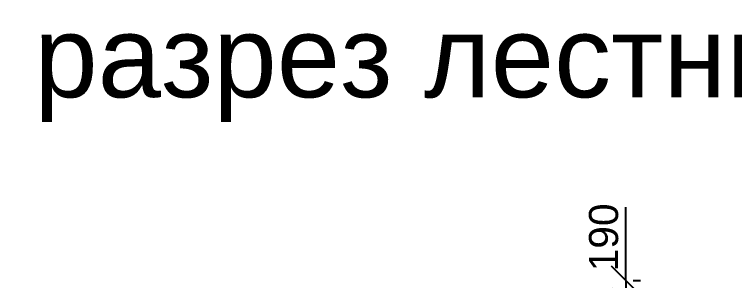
# Model space of a CAD drawing. Header units: millimetres. Extents: x -229914 to 856942, y -268655 to 87212.
# Drawn here: x 170394 to 176571, y 63833 to 66114 of the extents above; entities that cross this region are included whole.
import ezdxf

# ---------------------------------------------------------------- set-up
doc = ezdxf.new("R2010")
doc.units = ezdxf.units.MM
doc.styles.get("Standard").update_dxf_attribs({"font": 'arial.ttf'})
doc.styles.add('Аннотативный', font='arial.ttf')
doc.dimstyles.new('Копия Аннотативный', dxfattribs={"dimscale": 0, "dimtxt": 2.5, "dimasz": 2.5, "dimexe": 1.25, "dimexo": 0.625, "dimtad": 1, "dimtxsty": 'Аннотативный', "dimblk": 'OBLIQUE', "dimcen": 2.5, "dimadec": 0, "dimazin": 0, "dimtfac": 1, "dimtmove": 0, "dimatfit": 3, "dimldrblk": 'OBLIQUE', "dimfxl": 1, "dimarcsym": 0})

# ---------------------------------------------------------------- blocks, each defined once
blk = doc.blocks.new('_Oblique')
at = {"color": 0, "linetype": 'ByBlock', "lineweight": -2}
blk.add_line((-0.5, -0.5), (0.5, 0.5), dxfattribs=at)
blk = doc.blocks.new('*D373')
at = {"color": 0, "lineweight": -2, "transparency": 16777216}
for p, q in [((175638.6, 63832.5), (175638.6, 63642.5)), ((175701.1, 63832.5), (175763.6, 63832.5)), ((175701.1, 63642.5), (175763.6, 63642.5))]:
    blk.add_line(p, q, dxfattribs=at)
at = {"layer": 'Defpoints', "color": 0, "transparency": 16777216}
for p in [(175638.6, 63832.5), (175638.6, 63642.5), (175638.6, 63642.5)]:
    blk.add_point(p, dxfattribs=at)
at = {"color": 0, "lineweight": -2, "transparency": 16777216, "xscale": 250, "yscale": 250, "zscale": 250}
for p, rotation in [((175638.6, 63832.5), 90), ((175638.6, 63642.5), 270)]:
    blk.add_blockref('_Oblique', p, dxfattribs=dict(at, rotation=rotation))
at = {"color": 0, "transparency": 16777216, "insert": (175448.5, 64202.7), "char_height": 250, "attachment_point": 5, "rotation": 90, "style": 'Аннотативный'}
blk.add_mtext('190', dxfattribs=at)

msp = doc.modelspace()

# ---------------------------------------------------------------- linework, layer by layer
msp.add_line((175638.61809, 63832.51515), (175638.61809, 64461.3951))

# ---------------------------------------------------------------- texts
at = {"lineweight": 25, "insert": (167118.33296, 66103.5928), "char_height": 700, "attachment_point": 1}
msp.add_mtext_dynamic_manual_height_columns('План и разрез лестницы М1:50', width=14212.5900354, gutter_width=12.5, heights=[0], dxfattribs=at)

# ---------------------------------------------------------------- dimensions: what is measured, and where the dimension line sits
dim = msp.add_linear_dim(base=(175638.61809, 63642.51515), p1=(175638.61809, 63832.51515), p2=(175638.61809, 63642.51515), angle=90, dimstyle='Копия Аннотативный', override={"dimtmove": 2})
dim.commit()
dim.dimension.update_dxf_attribs({"geometry": '*D373', "text_midpoint": (175448.47484, 64202.70293), "dimtype": 160})

doc.saveas('drawing.dxf')
